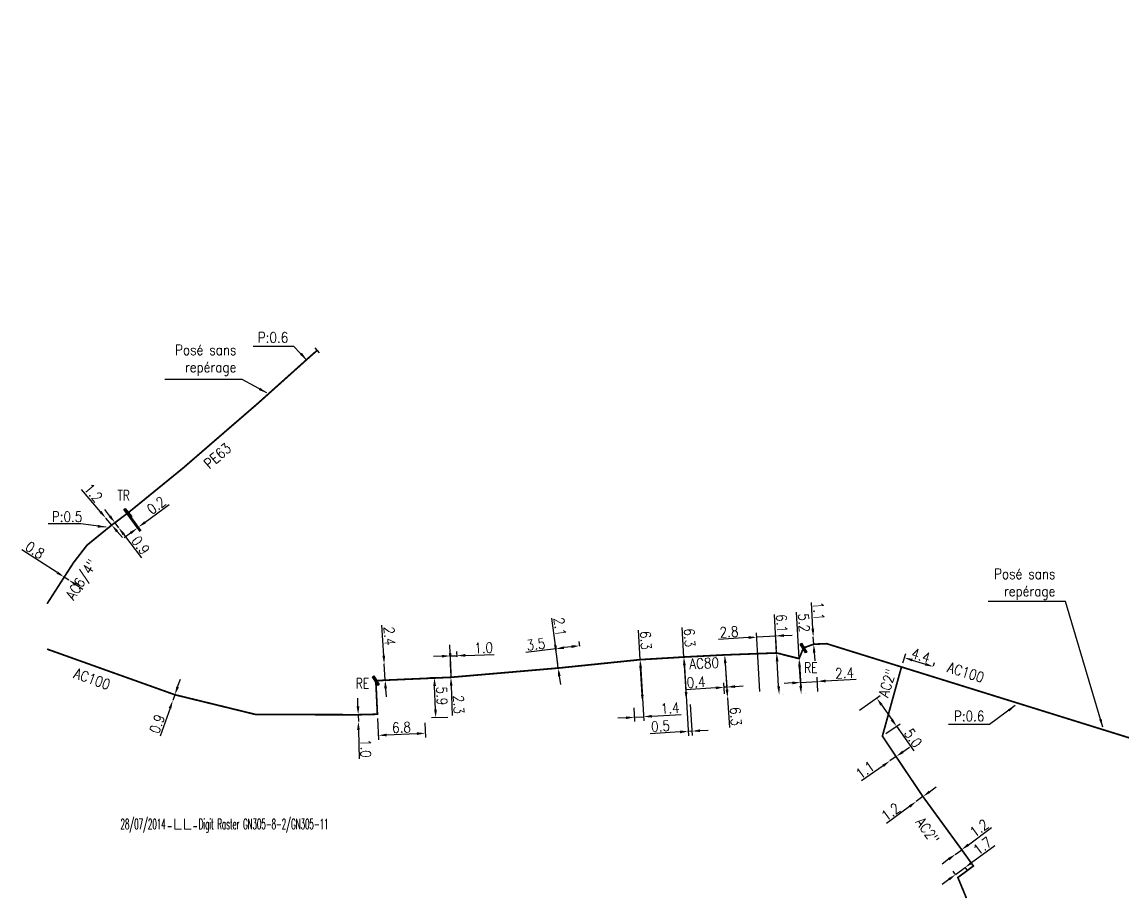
# Model space of a CAD drawing. Header units: millimetres. Extents: x 108996 to 110000, y 121000 to 122001.
# Drawn here: x 108996.4 to 109156, y 120999.9 to 121127.1 of the extents above; entities that cross this region are included whole.
import ezdxf
from ezdxf.enums import TextEntityAlignment as Align

# ---------------------------------------------------------------- set-up
doc = ezdxf.new("R2010")
doc.units = ezdxf.units.MM
doc.header["$PDMODE"] = 34
doc.linetypes.add('L_25_AP', pattern=[2000, 1000, 1000])
doc.linetypes.add('L_25_PE', pattern=[2000, 1000, 1000])
doc.layers.get('0').update_dxf_attribs({"linetype": 'CONTINUOUS'})
doc.layers.get('Defpoints').update_dxf_attribs({"linetype": 'CONTINUOUS'})
for name, color, linetype in [('L_150', 1, 'CONTINUOUS'), ('L_340', 7, 'CONTINUOUS'), ('L_910', 7, 'CONTINUOUS')]:
    doc.layers.add(name, color=color, linetype=linetype)
doc.styles.get("Standard").update_dxf_attribs({"font": 'romans.shx', "width": 0.85})
doc.dimstyles.get("Standard").update_dxf_attribs({"dimtxt": 1.5, "dimasz": 1.2, "dimexe": 0.625, "dimexo": 0.625, "dimgap": 0.25, "dimtad": 1, "dimdec": 1, "dimzin": 0, "dimdsep": 46, "dimtxsty": 'Standard', "dimcen": -0.5, "dimadec": 0, "dimazin": 0, "dimtfac": 1, "dimtdec": 1, "dimtmove": 0, "dimatfit": 3, "dimfxl": 0, "dimtolj": 1, "dimtzin": 0, "dimarcsym": 0})

# ---------------------------------------------------------------- blocks, each defined once
blk = doc.blocks.new('L_340_19')
at = {"linetype": 'Continuous'}
blk.add_hatch(color=0, dxfattribs=at).paths.add_polyline_path([(0.125, 0.75), (-0.125, 0.75), (-0.125, -0.75), (0.125, -0.75)])
at = {"color": 0, "linetype": 'Continuous'}
blk.add_lwpolyline([(-0.125, 0.75), (0.125, 0.75), (0.125, -0.75), (-0.125, -0.75)], close=True, dxfattribs=at)
at = {"color": 0, "linetype": 'Continuous', "width": 0.75}
for tag, height, flags, p in [('TR', 1.5, 8, (0, 3)), ('DEF_LEG', 1.2, 3, (0, -5)), ('DEF_COUP', 1.2, 3, (0, -7.5)), ('DEF_TYPE', 1.2, 3, (0, -10))]:
    blk.add_attdef(tag, text='', height=height, dxfattribs=dict(at, flags=flags)).set_placement(p, align=Align.MIDDLE)
blk = doc.blocks.new('L_340_07')
at = {"color": 0, "linetype": 'Continuous', "const_width": 0.25, "flags": 128}
blk.add_lwpolyline([(0, 0), (1.25, 0)], dxfattribs=at)
at = {"color": 0, "linetype": 'Continuous', "flags": 128}
blk.add_lwpolyline([(1.25, -0.5), (1.25, 0.5)], dxfattribs=at)
at = {"color": 0, "linetype": 'Continuous', "width": 0.75, "flags": 3}
for tag, p in [('DEF_LEG', (0.72, -3.47)), ('DEF_COUP', (0.72, -5.97)), ('DEF_TYPE', (0.72, -8.47))]:
    blk.add_attdef(tag, text='', height=1.2, dxfattribs=at).set_placement(p, align=Align.MIDDLE)
blk = doc.blocks.new('L_340_20')
at = {"linetype": 'Continuous'}
blk.add_hatch(color=0, dxfattribs=at).paths.add_polyline_path([(0.125, 0.75), (-0.125, 0.75), (-0.125, -0.75), (0.125, -0.75)])
at = {"color": 0, "linetype": 'Continuous'}
blk.add_lwpolyline([(-0.125, 0.75), (0.125, 0.75), (0.125, -0.75), (-0.125, -0.75)], close=True, dxfattribs=at)
at = {"color": 0, "linetype": 'Continuous', "width": 0.75}
for tag, height, flags, p in [('RE', 1.5, 8, (0, 3)), ('DEF_LEG', 1.2, 3, (0, -5)), ('DEF_COUP', 1.2, 3, (0, -7.5)), ('DEF_TYPE', 1.2, 3, (0, -10))]:
    blk.add_attdef(tag, text='', height=height, dxfattribs=dict(at, flags=flags)).set_placement(p, align=Align.MIDDLE)
blk = doc.blocks.new('GIS_MODF')
at = {"color": 0, "linetype": 'Continuous', "flags": 128}
for points in [[(-2.18, -0.41), (-1.68, -0.41)], [(1.52, -0.41), (2.02, -0.41)]]:
    blk.add_lwpolyline(points, dxfattribs=at)
at = {"color": 0, "linetype": 'Continuous'}
blk.add_attdef('DATE', text='', height=0.75, dxfattribs=at).set_placement((-2.5, -0.8), align=Align.RIGHT)
at = {"color": 0, "linetype": 'Continuous', "width": 3.542583}
blk.add_attdef('USER', text='', height=0.75, dxfattribs=at).set_placement((-1.51, -0.8), (1.28, -0.8), align=Align.FIT)
at = {"color": 0, "linetype": 'Continuous'}
blk.add_attdef('DESC', (2.29, -0.8), '', height=0.75, dxfattribs=at)
blk = doc.blocks.new('*D119')
at = {"layer": 'Defpoints', "color": 0, "linetype": 'Continuous', "transparency": 16777216}
for p in [(109018.54, 121029.51), (109018.24, 121028.67), (109018.24, 121028.67)]:
    blk.add_point(p, dxfattribs=at)
at = {"layer": 'L_150', "color": 0, "linetype": 'Continuous', "lineweight": -2, "transparency": 16777216}
for p, q in [((109018.95, 121030.64), (109019.35, 121031.77)), ((109018.54, 121029.51), (109018.24, 121028.67)), ((109017.84, 121027.54), (109016.39, 121023.48))]:
    blk.add_line(p, q, dxfattribs=at)
at = {"layer": 'L_150', "color": 0, "linetype": 'Continuous', "transparency": 16777216}
for points in [[(109018.76, 121030.71), (109019.14, 121030.58), (109018.54, 121029.51)], [(109017.65, 121027.6), (109018.03, 121027.47), (109018.24, 121028.67)]]:
    blk.add_solid(points, dxfattribs=at)
at = {"layer": 'L_150', "color": 0, "linetype": 'Continuous', "transparency": 16777216, "insert": (109015.97, 121025.28), "char_height": 1.5, "attachment_point": 5, "rotation": 70.3646}
blk.add_mtext('\\A1;0.9', dxfattribs=at)
blk = doc.blocks.new('*D120')
at = {"layer": 'Defpoints', "color": 0, "linetype": 'Continuous', "transparency": 16777216}
for p in [(109009.84, 121054.47), (109010.38, 121053.75), (109010.38, 121053.75)]:
    blk.add_point(p, dxfattribs=at)
at = {"layer": 'L_150', "color": 0, "linetype": 'Continuous', "lineweight": -2, "transparency": 16777216}
for p, q in [((109009.11, 121055.42), (109008.39, 121056.38)), ((109009.84, 121054.47), (109010.38, 121053.75)), ((109011.11, 121052.79), (109013.71, 121049.36))]:
    blk.add_line(p, q, dxfattribs=at)
at = {"layer": 'L_150', "color": 0, "linetype": 'Continuous', "transparency": 16777216}
for points in [[(109009.27, 121055.54), (109008.95, 121055.3), (109009.84, 121054.47)], [(109011.27, 121052.92), (109010.95, 121052.67), (109010.38, 121053.75)]]:
    blk.add_solid(points, dxfattribs=at)
at = {"layer": 'L_150', "color": 0, "linetype": 'Continuous', "transparency": 16777216, "insert": (109013.57, 121051.2), "char_height": 1.5, "attachment_point": 5, "rotation": 307.1885}
blk.add_mtext('\\A1;0.9', dxfattribs=at)
blk = doc.blocks.new('*D121')
at = {"layer": 'Defpoints', "color": 0, "linetype": 'Continuous', "transparency": 16777216}
for p in [(109008.52, 121055.13), (109008.52, 121055.13), (109009.38, 121054.13)]:
    blk.add_point(p, dxfattribs=at)
at = {"layer": 'L_150', "color": 0, "linetype": 'Continuous', "lineweight": -2, "transparency": 16777216}
for p, q in [((109007.75, 121056.05), (109004.98, 121059.3)), ((109009.38, 121054.13), (109008.52, 121055.13)), ((109009, 121055.54), (109009, 121055.54)), ((109009.86, 121054.53), (109009.86, 121054.53)), ((109010.16, 121053.21), (109010.94, 121052.3))]:
    blk.add_line(p, q, dxfattribs=at)
at = {"layer": 'L_150', "color": 0, "linetype": 'Continuous', "transparency": 16777216}
for points in [[(109007.9, 121056.18), (109007.59, 121055.92), (109008.52, 121055.13)], [(109010.31, 121053.34), (109010.01, 121053.08), (109009.38, 121054.13)]]:
    blk.add_solid(points, dxfattribs=at)
at = {"layer": 'L_150', "color": 0, "linetype": 'Continuous', "transparency": 16777216, "insert": (109006.71, 121058.81), "char_height": 1.5, "attachment_point": 5, "rotation": 310.3972}
blk.add_mtext('\\A1;1.2', dxfattribs=at)
blk = doc.blocks.new('*D122')
at = {"layer": 'Defpoints', "color": 0, "linetype": 'Continuous', "transparency": 16777216}
for p in [(109010.75, 121056.82), (109011.71, 121055.87), (109013.08, 121053.69)]:
    blk.add_point(p, dxfattribs=at)
at = {"layer": 'L_340', "color": 0, "linetype": 'Continuous', "lineweight": -2, "transparency": 16777216}
for p, q in [((109014.21, 121054.53), (109017.72, 121057.13)), ((109011.13, 121056.32), (109013.46, 121053.19)), ((109012.08, 121055.37), (109013.62, 121053.31)), ((109013.08, 121053.69), (109013.24, 121053.81)), ((109012.12, 121052.97), (109011.16, 121052.26))]:
    blk.add_line(p, q, dxfattribs=at)
at = {"layer": 'L_340', "color": 0, "linetype": 'Continuous', "transparency": 16777216}
for points in [[(109012, 121053.13), (109012.24, 121052.81), (109013.08, 121053.69)], [(109014.09, 121054.69), (109014.33, 121054.37), (109013.24, 121053.81)]]:
    blk.add_solid(points, dxfattribs=at)
at = {"layer": 'L_340', "color": 0, "linetype": 'Continuous', "transparency": 16777216, "insert": (109015.85, 121056.99), "char_height": 1.5, "attachment_point": 5, "rotation": 36.6348}
blk.add_mtext('\\A1;0.2', dxfattribs=at)
blk = doc.blocks.new('*D123')
at = {"layer": 'Defpoints', "color": 0, "linetype": 'Continuous', "transparency": 16777216}
for p in [(109047.95, 121026.68), (109054.78, 121026.06), (109054.88, 121023.92)]:
    blk.add_point(p, dxfattribs=at)
at = {"layer": 'L_150', "color": 0, "linetype": 'Continuous', "lineweight": -2, "transparency": 16777216}
for p, q in [((109047.97, 121026.05), (109048.11, 121022.99)), ((109054.81, 121025.44), (109054.91, 121023.3)), ((109049.28, 121023.67), (109053.68, 121023.87))]:
    blk.add_line(p, q, dxfattribs=at)
at = {"layer": 'L_150', "color": 0, "linetype": 'Continuous', "transparency": 16777216}
for points in [[(109049.28, 121023.87), (109049.29, 121023.47), (109048.09, 121023.61)], [(109053.67, 121024.07), (109053.69, 121023.67), (109054.88, 121023.92)]]:
    blk.add_solid(points, dxfattribs=at)
at = {"layer": 'L_150', "color": 0, "linetype": 'Continuous', "transparency": 16777216, "insert": (109051.44, 121024.77), "char_height": 1.5, "attachment_point": 5, "rotation": 2.6006}
blk.add_mtext('\\A1;6.8', dxfattribs=at)
blk = doc.blocks.new('*D124')
at = {"layer": 'Defpoints', "color": 0, "linetype": 'Continuous', "transparency": 16777216}
for p in [(109045.16, 121026.61), (109045.18, 121025.61), (109045.18, 121025.61)]:
    blk.add_point(p, dxfattribs=at)
at = {"layer": 'L_150', "color": 0, "linetype": 'Continuous', "lineweight": -2, "transparency": 16777216}
for p, q in [((109045.13, 121027.81), (109045.11, 121029.01)), ((109045.16, 121026.61), (109045.18, 121025.61)), ((109045.2, 121024.41), (109045.28, 121020.22))]:
    blk.add_line(p, q, dxfattribs=at)
at = {"layer": 'L_150', "color": 0, "linetype": 'Continuous', "transparency": 16777216}
for points in [[(109045.33, 121027.82), (109044.93, 121027.81), (109045.16, 121026.61)], [(109045.4, 121024.42), (109045, 121024.41), (109045.18, 121025.61)]]:
    blk.add_solid(points, dxfattribs=at)
at = {"layer": 'L_150', "color": 0, "linetype": 'Continuous', "transparency": 16777216, "insert": (109046.25, 121021.74), "char_height": 1.5, "attachment_point": 5, "rotation": 271.1159}
blk.add_mtext('\\A1;1.0', dxfattribs=at)
blk = doc.blocks.new('*D125')
at = {"layer": 'Defpoints', "color": 0, "linetype": 'Continuous', "transparency": 16777216}
for p in [(109048.93, 121033.97), (109048.93, 121033.97), (109049.07, 121031.62)]:
    blk.add_point(p, dxfattribs=at)
at = {"layer": 'L_150', "color": 0, "linetype": 'Continuous', "lineweight": -2, "transparency": 16777216}
for p, q in [((109048.87, 121035.17), (109048.61, 121039.59)), ((109049.07, 121031.62), (109048.93, 121033.97)), ((109049.14, 121030.43), (109049.21, 121029.23))]:
    blk.add_line(p, q, dxfattribs=at)
at = {"layer": 'L_150', "color": 0, "linetype": 'Continuous', "transparency": 16777216}
for points in [[(109049.07, 121035.18), (109048.67, 121035.16), (109048.93, 121033.97)], [(109049.34, 121030.44), (109048.94, 121030.41), (109049.07, 121031.62)]]:
    blk.add_solid(points, dxfattribs=at)
at = {"layer": 'L_150', "color": 0, "linetype": 'Continuous', "transparency": 16777216, "insert": (109049.7, 121038.04), "char_height": 1.5, "attachment_point": 5, "rotation": 273.3241}
blk.add_mtext('\\A1;2.4', dxfattribs=at)
blk = doc.blocks.new('*D126')
at = {"layer": 'Defpoints', "color": 0, "linetype": 'Continuous', "transparency": 16777216}
for p in [(109059.51, 121035.17), (109059.54, 121034.38), (109058.62, 121032.04)]:
    blk.add_point(p, dxfattribs=at)
at = {"layer": 'L_150', "color": 0, "linetype": 'Continuous', "lineweight": -2, "transparency": 16777216}
for p, q in [((109057.31, 121035.1), (109056.11, 121035.06)), ((109058.6, 121032.67), (109058.49, 121035.76)), ((109058.51, 121035.14), (109059.51, 121035.17)), ((109059.52, 121035), (109059.49, 121035.8)), ((109060.71, 121035.22), (109064.9, 121035.36))]:
    blk.add_line(p, q, dxfattribs=at)
at = {"layer": 'L_150', "color": 0, "linetype": 'Continuous', "transparency": 16777216}
for points in [[(109057.3, 121035.3), (109057.32, 121034.9), (109058.51, 121035.14)], [(109060.7, 121035.42), (109060.72, 121035.02), (109059.51, 121035.17)]]:
    blk.add_solid(points, dxfattribs=at)
at = {"layer": 'L_150', "color": 0, "linetype": 'Continuous', "transparency": 16777216, "insert": (109063.37, 121036.31), "char_height": 1.5, "attachment_point": 5, "rotation": 1.9733}
blk.add_mtext('\\A1;1.0', dxfattribs=at)
blk = doc.blocks.new('*D127')
at = {"layer": 'Defpoints', "color": 0, "linetype": 'Continuous', "transparency": 16777216}
for p in [(109058.54, 121034.34), (109058.54, 121034.34), (109058.62, 121032.04)]:
    blk.add_point(p, dxfattribs=at)
at = {"layer": 'L_150', "color": 0, "linetype": 'Continuous', "lineweight": -2, "transparency": 16777216}
for p, q in [((109058.5, 121035.54), (109058.46, 121036.74)), ((109058.54, 121034.34), (109058.62, 121032.04)), ((109058.66, 121030.85), (109058.81, 121026.48))]:
    blk.add_line(p, q, dxfattribs=at)
at = {"layer": 'L_150', "color": 0, "linetype": 'Continuous', "transparency": 16777216}
for points in [[(109058.7, 121035.55), (109058.3, 121035.54), (109058.54, 121034.34)], [(109058.86, 121030.85), (109058.46, 121030.84), (109058.62, 121032.04)]]:
    blk.add_solid(points, dxfattribs=at)
at = {"layer": 'L_150', "color": 0, "linetype": 'Continuous', "transparency": 16777216, "insert": (109059.75, 121028.1), "char_height": 1.5, "attachment_point": 5, "rotation": 271.9733}
blk.add_mtext('\\A1;2.3', dxfattribs=at)
blk = doc.blocks.new('*D128')
at = {"layer": 'Defpoints', "color": 0, "linetype": 'Continuous', "transparency": 16777216}
for p in [(109077.32, 121036.63), (109077.41, 121035.92), (109074.21, 121033.38)]:
    blk.add_point(p, dxfattribs=at)
at = {"layer": 'L_150', "color": 0, "linetype": 'Continuous', "lineweight": -2, "transparency": 16777216}
for p, q in [((109073.85, 121036.18), (109069.51, 121035.62)), ((109074.13, 121034), (109073.76, 121036.8)), ((109076.13, 121036.48), (109075.04, 121036.34)), ((109077.33, 121036.54), (109077.24, 121037.25))]:
    blk.add_line(p, q, dxfattribs=at)
at = {"layer": 'L_150', "color": 0, "linetype": 'Continuous', "transparency": 16777216}
for points in [[(109075.01, 121036.53), (109075.06, 121036.14), (109073.85, 121036.18)], [(109076.1, 121036.68), (109076.15, 121036.28), (109077.32, 121036.63)]]:
    blk.add_solid(points, dxfattribs=at)
at = {"layer": 'L_150', "color": 0, "linetype": 'Continuous', "transparency": 16777216, "insert": (109070.95, 121036.82), "char_height": 1.5, "attachment_point": 5, "rotation": 7.3609}
blk.add_mtext('\\A1;3.5', dxfattribs=at)
blk = doc.blocks.new('*D129')
at = {"layer": 'Defpoints', "color": 0, "linetype": 'Continuous', "transparency": 16777216}
for p in [(109073.94, 121035.47), (109073.94, 121035.47), (109074.21, 121033.38)]:
    blk.add_point(p, dxfattribs=at)
at = {"layer": 'L_150', "color": 0, "linetype": 'Continuous', "lineweight": -2, "transparency": 16777216}
for p, q in [((109073.78, 121036.66), (109073.27, 121040.63)), ((109074.21, 121033.38), (109073.94, 121035.47)), ((109074.36, 121032.19), (109074.51, 121031))]:
    blk.add_line(p, q, dxfattribs=at)
at = {"layer": 'L_150', "color": 0, "linetype": 'Continuous', "transparency": 16777216}
for points in [[(109073.98, 121036.68), (109073.59, 121036.63), (109073.94, 121035.47)], [(109074.56, 121032.22), (109074.16, 121032.17), (109074.21, 121033.38)]]:
    blk.add_solid(points, dxfattribs=at)
at = {"layer": 'L_150', "color": 0, "linetype": 'Continuous', "transparency": 16777216, "insert": (109074.44, 121039.37), "char_height": 1.5, "attachment_point": 5, "rotation": 277.3609}
blk.add_mtext('\\A1;2.1', dxfattribs=at)
blk = doc.blocks.new('*D130')
at = {"layer": 'Defpoints', "color": 0, "linetype": 'Continuous', "transparency": 16777216}
for p in [(109086.09, 121034.6), (109085.13, 121028.22), (109085.25, 121026.24)]:
    blk.add_point(p, dxfattribs=at)
at = {"layer": 'L_150', "color": 0, "linetype": 'Continuous', "lineweight": -2, "transparency": 16777216}
for p, q in [((109086.13, 121033.97), (109086.63, 121025.7)), ((109085.17, 121027.6), (109085.29, 121025.61)), ((109085.25, 121026.24), (109086.6, 121026.32)), ((109087.79, 121026.39), (109092.04, 121026.65)), ((109084.05, 121026.16), (109082.85, 121026.09))]:
    blk.add_line(p, q, dxfattribs=at)
at = {"layer": 'L_150', "color": 0, "linetype": 'Continuous', "transparency": 16777216}
for points in [[(109084.04, 121026.36), (109084.06, 121025.97), (109085.25, 121026.24)], [(109087.78, 121026.59), (109087.81, 121026.19), (109086.6, 121026.32)]]:
    blk.add_solid(points, dxfattribs=at)
at = {"layer": 'L_150', "color": 0, "linetype": 'Continuous', "transparency": 16777216, "insert": (109090.45, 121027.56), "char_height": 1.5, "attachment_point": 5, "rotation": 3.4937}
blk.add_mtext('\\A1;1.4', dxfattribs=at)
blk = doc.blocks.new('*D131')
at = {"layer": 'Defpoints', "color": 0, "linetype": 'Continuous', "transparency": 16777216}
for p in [(109086.09, 121034.6), (109086.47, 121028.31), (109086.47, 121028.31)]:
    blk.add_point(p, dxfattribs=at)
at = {"layer": 'L_150', "color": 0, "linetype": 'Continuous', "lineweight": -2, "transparency": 16777216}
for p, q in [((109086.09, 121034.6), (109085.83, 121038.9)), ((109086.71, 121034.63), (109086.71, 121034.63)), ((109086.4, 121029.5), (109086.16, 121033.4))]:
    blk.add_line(p, q, dxfattribs=at)
at = {"layer": 'L_150', "color": 0, "linetype": 'Continuous', "transparency": 16777216}
for points in [[(109086.36, 121033.41), (109085.96, 121033.39), (109086.09, 121034.6)], [(109086.6, 121029.52), (109086.2, 121029.49), (109086.47, 121028.31)]]:
    blk.add_solid(points, dxfattribs=at)
at = {"layer": 'L_150', "color": 0, "linetype": 'Continuous', "transparency": 16777216, "insert": (109086.92, 121037.41), "char_height": 1.5, "attachment_point": 5, "rotation": 273.4937}
blk.add_mtext('\\A1;6.3', dxfattribs=at)
blk = doc.blocks.new('*D132')
at = {"layer": 'Defpoints', "color": 0, "linetype": 'Continuous', "transparency": 16777216}
for p in [(109092.44, 121034.98), (109093.32, 121028.73), (109093.59, 121024.22)]:
    blk.add_point(p, dxfattribs=at)
at = {"layer": 'L_150', "color": 0, "linetype": 'Continuous', "lineweight": -2, "transparency": 16777216}
for p, q in [((109092.48, 121034.36), (109093.13, 121023.57)), ((109093.36, 121028.1), (109093.63, 121023.6)), ((109091.89, 121024.12), (109087.53, 121023.86)), ((109093.59, 121024.22), (109093.09, 121024.19)), ((109094.79, 121024.3), (109095.98, 121024.37))]:
    blk.add_line(p, q, dxfattribs=at)
at = {"layer": 'L_150', "color": 0, "linetype": 'Continuous', "transparency": 16777216}
for points in [[(109091.88, 121024.32), (109091.9, 121023.92), (109093.09, 121024.19)], [(109094.78, 121024.49), (109094.8, 121024.1), (109093.59, 121024.22)]]:
    blk.add_solid(points, dxfattribs=at)
at = {"layer": 'L_150', "color": 0, "linetype": 'Continuous', "transparency": 16777216, "insert": (109089.05, 121024.95), "char_height": 1.5, "attachment_point": 5, "rotation": 3.4433}
blk.add_mtext('\\A1;0.5', dxfattribs=at)
blk = doc.blocks.new('*D133')
at = {"layer": 'Defpoints', "color": 0, "linetype": 'Continuous', "transparency": 16777216}
for p in [(109098.37, 121035.29), (109098.28, 121030.59), (109098.38, 121029.03)]:
    blk.add_point(p, dxfattribs=at)
at = {"layer": 'L_150', "color": 0, "linetype": 'Continuous', "lineweight": -2, "transparency": 16777216}
for p, q in [((109098.41, 121034.67), (109098.72, 121030)), ((109098.34, 121029.65), (109098.24, 121031.22)), ((109097.08, 121030.51), (109092.66, 121030.22)), ((109098.68, 121030.62), (109098.28, 121030.59)), ((109099.88, 121030.7), (109101.07, 121030.78))]:
    blk.add_line(p, q, dxfattribs=at)
at = {"layer": 'L_150', "color": 0, "linetype": 'Continuous', "transparency": 16777216}
for points in [[(109097.07, 121030.71), (109097.1, 121030.31), (109098.28, 121030.59)], [(109099.86, 121030.9), (109099.89, 121030.5), (109098.68, 121030.62)]]:
    blk.add_solid(points, dxfattribs=at)
at = {"layer": 'L_150', "color": 0, "linetype": 'Continuous', "transparency": 16777216, "insert": (109094.21, 121031.33), "char_height": 1.5, "attachment_point": 5, "rotation": 3.775}
blk.add_mtext('\\A1;0.4', dxfattribs=at)
blk = doc.blocks.new('*D134')
at = {"layer": 'Defpoints', "color": 0, "linetype": 'Continuous', "transparency": 16777216}
for p in [(109098.37, 121035.29), (109098.78, 121029.06), (109098.78, 121029.06)]:
    blk.add_point(p, dxfattribs=at)
at = {"layer": 'L_150', "color": 0, "linetype": 'Continuous', "lineweight": -2, "transparency": 16777216}
for p, q in [((109098.45, 121034.1), (109098.7, 121030.25)), ((109098.78, 121029.06), (109099.07, 121024.75))]:
    blk.add_line(p, q, dxfattribs=at)
at = {"layer": 'L_150', "color": 0, "linetype": 'Continuous', "transparency": 16777216}
for points in [[(109098.65, 121034.11), (109098.25, 121034.08), (109098.37, 121035.29)], [(109098.9, 121030.27), (109098.5, 121030.24), (109098.78, 121029.06)]]:
    blk.add_solid(points, dxfattribs=at)
at = {"layer": 'L_150', "color": 0, "linetype": 'Continuous', "transparency": 16777216, "insert": (109099.96, 121026.37), "char_height": 1.5, "attachment_point": 5, "rotation": 273.775}
blk.add_mtext('\\A1;6.3', dxfattribs=at)
blk = doc.blocks.new('*D135')
at = {"layer": 'Defpoints', "color": 0, "linetype": 'Continuous', "transparency": 16777216}
for p in [(109103.02, 121037.87), (109105.91, 121035.57), (109103.52, 121029.37)]:
    blk.add_point(p, dxfattribs=at)
at = {"layer": 'L_150', "color": 0, "linetype": 'Continuous', "lineweight": -2, "transparency": 16777216}
for p, q in [((109101.83, 121037.8), (109097.46, 121037.54)), ((109103.49, 121029.99), (109102.99, 121038.49)), ((109105.77, 121038.03), (109103.02, 121037.87)), ((109105.88, 121036.19), (109105.73, 121038.65)), ((109106.97, 121038.1), (109108.17, 121038.17))]:
    blk.add_line(p, q, dxfattribs=at)
at = {"layer": 'L_150', "color": 0, "linetype": 'Continuous', "transparency": 16777216}
for points in [[(109101.81, 121038), (109101.84, 121037.6), (109103.02, 121037.87)], [(109106.96, 121038.3), (109106.98, 121037.9), (109105.77, 121038.03)]]:
    blk.add_solid(points, dxfattribs=at)
at = {"layer": 'L_150', "color": 0, "linetype": 'Continuous', "transparency": 16777216, "insert": (109098.99, 121038.63), "char_height": 1.5, "attachment_point": 5, "rotation": 3.3626}
blk.add_mtext('\\A1;2.8', dxfattribs=at)
blk = doc.blocks.new('*D136')
at = {"layer": 'Defpoints', "color": 0, "linetype": 'Continuous', "transparency": 16777216}
for p in [(109105.91, 121035.57), (109106.27, 121029.53), (109106.27, 121029.53)]:
    blk.add_point(p, dxfattribs=at)
at = {"layer": 'L_150', "color": 0, "linetype": 'Continuous', "lineweight": -2, "transparency": 16777216}
for p, q in [((109105.91, 121035.57), (109105.58, 121041.17)), ((109106.2, 121030.73), (109105.98, 121034.37)), ((109106.54, 121035.61), (109106.54, 121035.61)), ((109106.89, 121029.57), (109106.89, 121029.57))]:
    blk.add_line(p, q, dxfattribs=at)
at = {"layer": 'L_150', "color": 0, "linetype": 'Continuous', "transparency": 16777216}
for points in [[(109106.18, 121034.38), (109105.78, 121034.36), (109105.91, 121035.57)], [(109106.4, 121030.74), (109106, 121030.72), (109106.27, 121029.53)]]:
    blk.add_solid(points, dxfattribs=at)
at = {"layer": 'L_150', "color": 0, "linetype": 'Continuous', "transparency": 16777216, "insert": (109106.66, 121039.85), "char_height": 1.5, "attachment_point": 5, "rotation": 273.3626}
blk.add_mtext('\\A1;6.1', dxfattribs=at)
blk = doc.blocks.new('*D137')
at = {"layer": 'Defpoints', "color": 0, "linetype": 'Continuous', "transparency": 16777216}
for p in [(109109.17, 121034.75), (109111.82, 121031.44), (109111.94, 121029.35)]:
    blk.add_point(p, dxfattribs=at)
at = {"layer": 'L_150', "color": 0, "linetype": 'Continuous', "lineweight": -2, "transparency": 16777216}
for p, q in [((109109.21, 121034.12), (109109.41, 121030.67)), ((109108.18, 121031.22), (109106.98, 121031.15)), ((109109.37, 121031.29), (109111.82, 121031.44)), ((109111.9, 121029.97), (109111.78, 121032.06)), ((109113.02, 121031.51), (109117.44, 121031.77))]:
    blk.add_line(p, q, dxfattribs=at)
at = {"layer": 'L_150', "color": 0, "linetype": 'Continuous', "transparency": 16777216}
for points in [[(109108.17, 121031.42), (109108.19, 121031.02), (109109.37, 121031.29)], [(109113, 121031.71), (109113.03, 121031.31), (109111.82, 121031.44)]]:
    blk.add_solid(points, dxfattribs=at)
at = {"layer": 'L_150', "color": 0, "linetype": 'Continuous', "transparency": 16777216, "insert": (109115.77, 121032.67), "char_height": 1.5, "attachment_point": 5, "rotation": 3.3626}
blk.add_mtext('\\A1;2.4', dxfattribs=at)
blk = doc.blocks.new('*D138')
at = {"layer": 'Defpoints', "color": 0, "linetype": 'Continuous', "transparency": 16777216}
for p in [(109109.17, 121034.75), (109109.47, 121029.61), (109109.47, 121029.61)]:
    blk.add_point(p, dxfattribs=at)
at = {"layer": 'L_150', "color": 0, "linetype": 'Continuous', "lineweight": -2, "transparency": 16777216}
for p, q in [((109109.17, 121034.75), (109108.78, 121041.48)), ((109109.8, 121034.78), (109109.8, 121034.78)), ((109109.4, 121030.8), (109109.24, 121033.55)), ((109110.1, 121029.64), (109110.1, 121029.64))]:
    blk.add_line(p, q, dxfattribs=at)
at = {"layer": 'L_150', "color": 0, "linetype": 'Continuous', "transparency": 16777216}
for points in [[(109109.44, 121033.56), (109109.04, 121033.54), (109109.17, 121034.75)], [(109109.6, 121030.82), (109109.2, 121030.79), (109109.47, 121029.61)]]:
    blk.add_solid(points, dxfattribs=at)
at = {"layer": 'L_150', "color": 0, "linetype": 'Continuous', "transparency": 16777216, "insert": (109109.87, 121039.95), "char_height": 1.5, "attachment_point": 5, "rotation": 273.3626}
blk.add_mtext('\\A1;5.2', dxfattribs=at)
blk = doc.blocks.new('*D139')
at = {"layer": 'Defpoints', "color": 0, "linetype": 'Continuous', "transparency": 16777216}
for p in [(109111.23, 121037.89), (109111.29, 121036.84), (109111.29, 121036.84)]:
    blk.add_point(p, dxfattribs=at)
at = {"layer": 'L_150', "color": 0, "linetype": 'Continuous', "lineweight": -2, "transparency": 16777216}
for p, q in [((109111.16, 121039.09), (109110.95, 121042.91)), ((109111.29, 121036.84), (109111.23, 121037.89)), ((109111.36, 121035.64), (109111.43, 121034.45))]:
    blk.add_line(p, q, dxfattribs=at)
at = {"layer": 'L_150', "color": 0, "linetype": 'Continuous', "transparency": 16777216}
for points in [[(109111.36, 121039.1), (109110.96, 121039.08), (109111.23, 121037.89)], [(109111.56, 121035.66), (109111.16, 121035.63), (109111.29, 121036.84)]]:
    blk.add_solid(points, dxfattribs=at)
at = {"layer": 'L_150', "color": 0, "linetype": 'Continuous', "transparency": 16777216, "insert": (109112.02, 121041.65), "char_height": 1.5, "attachment_point": 5, "rotation": 273.222}
blk.add_mtext('\\A1;1.1', dxfattribs=at)
blk = doc.blocks.new('*D140')
at = {"layer": 'Defpoints', "color": 0, "linetype": 'Continuous', "transparency": 16777216}
for p in [(109092.44, 121034.98), (109092.82, 121028.69), (109092.82, 121028.69)]:
    blk.add_point(p, dxfattribs=at)
at = {"layer": 'L_150', "color": 0, "linetype": 'Continuous', "lineweight": -2, "transparency": 16777216}
for p, q in [((109092.44, 121034.98), (109092.18, 121039.29)), ((109093.06, 121035.02), (109093.06, 121035.02)), ((109092.75, 121029.89), (109092.51, 121033.79)), ((109093.44, 121028.73), (109093.44, 121028.73))]:
    blk.add_line(p, q, dxfattribs=at)
at = {"layer": 'L_150', "color": 0, "linetype": 'Continuous', "transparency": 16777216}
for points in [[(109092.71, 121033.8), (109092.31, 121033.77), (109092.44, 121034.98)], [(109092.95, 121029.9), (109092.55, 121029.88), (109092.82, 121028.69)]]:
    blk.add_solid(points, dxfattribs=at)
at = {"layer": 'L_150', "color": 0, "linetype": 'Continuous', "transparency": 16777216, "insert": (109093.27, 121037.79), "char_height": 1.5, "attachment_point": 5, "rotation": 273.4433}
blk.add_mtext('\\A1;6.3', dxfattribs=at)
blk = doc.blocks.new('*D141')
at = {"layer": 'Defpoints', "color": 0, "linetype": 'Continuous', "transparency": 16777216}
for p in [(109056.22, 121031.96), (109058.62, 121032.04), (109058.82, 121026.25)]:
    blk.add_point(p, dxfattribs=at)
at = {"layer": 'L_150', "color": 0, "linetype": 'Continuous', "lineweight": -2, "transparency": 16777216}
for p, q in [((109057.99, 121032.02), (109055.6, 121031.94)), ((109056.38, 121027.36), (109056.26, 121030.76)), ((109058.19, 121026.23), (109055.8, 121026.14))]:
    blk.add_line(p, q, dxfattribs=at)
at = {"layer": 'L_150', "color": 0, "linetype": 'Continuous', "transparency": 16777216}
for points in [[(109056.46, 121030.77), (109056.06, 121030.76), (109056.22, 121031.96)], [(109056.58, 121027.37), (109056.18, 121027.36), (109056.42, 121026.17)]]:
    blk.add_solid(points, dxfattribs=at)
at = {"layer": 'L_150', "color": 0, "linetype": 'Continuous', "transparency": 16777216, "insert": (109057.31, 121029.34), "char_height": 1.5, "attachment_point": 5, "rotation": 271.9733}
blk.add_mtext('\\A1;5.9', dxfattribs=at)
blk = doc.blocks.new('*D159')
at = {"layer": 'Defpoints', "color": 0, "linetype": 'Continuous', "transparency": 16777216}
for p in [(109124.03, 121033.54), (109128.5, 121033.09), (109128.66, 121033.58)]:
    blk.add_point(p, dxfattribs=at)
at = {"layer": 'L_150', "color": 0, "linetype": 'Continuous', "lineweight": -2, "transparency": 16777216}
for p, q in [((109124.22, 121034.13), (109124.64, 121035.49)), ((109125.6, 121034.53), (109127.51, 121033.94)), ((109128.69, 121033.69), (109128.84, 121034.18))]:
    blk.add_line(p, q, dxfattribs=at)
at = {"layer": 'L_150', "color": 0, "linetype": 'Continuous', "transparency": 16777216}
for points in [[(109125.66, 121034.72), (109125.54, 121034.34), (109124.45, 121034.89)], [(109127.57, 121034.13), (109127.45, 121033.75), (109128.66, 121033.58)]]:
    blk.add_solid(points, dxfattribs=at)
at = {"layer": 'L_150', "color": 0, "linetype": 'Continuous', "transparency": 16777216, "insert": (109126.85, 121035.19), "char_height": 1.5, "attachment_point": 5, "rotation": 342.6888}
blk.add_mtext('\\A1;4.4', dxfattribs=at)
blk = doc.blocks.new('*D160')
at = {"layer": 'Defpoints', "color": 0, "linetype": 'Continuous', "transparency": 16777216}
for p in [(109122.35, 121019.9), (109122.35, 121019.9), (109123.25, 121020.53)]:
    blk.add_point(p, dxfattribs=at)
at = {"layer": 'L_150', "color": 0, "linetype": 'Continuous', "lineweight": -2, "transparency": 16777216}
for p, q in [((109124.23, 121021.22), (109125.21, 121021.91)), ((109123.25, 121020.53), (109122.35, 121019.9)), ((109121.37, 121019.21), (109118.24, 121017.01))]:
    blk.add_line(p, q, dxfattribs=at)
at = {"layer": 'L_150', "color": 0, "linetype": 'Continuous', "transparency": 16777216}
for points in [[(109121.25, 121019.37), (109121.48, 121019.05), (109122.35, 121019.9)], [(109124.12, 121021.39), (109124.35, 121021.06), (109123.25, 121020.53)]]:
    blk.add_solid(points, dxfattribs=at)
at = {"layer": 'L_150', "color": 0, "linetype": 'Continuous', "transparency": 16777216, "insert": (109118.74, 121018.59), "char_height": 1.5, "attachment_point": 5, "rotation": 35.0683}
blk.add_mtext('\\A1;1.1', dxfattribs=at)
blk = doc.blocks.new('*D161')
at = {"layer": 'Defpoints', "color": 0, "linetype": 'Continuous', "transparency": 16777216}
for p in [(109126.18, 121014.02), (109126.18, 121014.02), (109127.15, 121014.73)]:
    blk.add_point(p, dxfattribs=at)
at = {"layer": 'L_150', "color": 0, "linetype": 'Continuous', "lineweight": -2, "transparency": 16777216}
for p, q in [((109128.11, 121015.44), (109129.08, 121016.16)), ((109127.15, 121014.73), (109126.18, 121014.02)), ((109125.22, 121013.3), (109121.85, 121010.81))]:
    blk.add_line(p, q, dxfattribs=at)
at = {"layer": 'L_150', "color": 0, "linetype": 'Continuous', "transparency": 16777216}
for points in [[(109127.99, 121015.6), (109128.23, 121015.28), (109127.15, 121014.73)], [(109125.1, 121013.46), (109125.34, 121013.14), (109126.18, 121014.02)]]:
    blk.add_solid(points, dxfattribs=at)
at = {"layer": 'L_150', "color": 0, "linetype": 'Continuous', "transparency": 16777216, "insert": (109122.46, 121012.51), "char_height": 1.5, "attachment_point": 5, "rotation": 36.4638}
blk.add_mtext('\\A1;1.2', dxfattribs=at)
blk = doc.blocks.new('*D162')
at = {"layer": 'Defpoints', "color": 0, "linetype": 'Continuous', "transparency": 16777216}
for p in [(109131.85, 121006.35), (109131.85, 121006.35), (109132.77, 121007.03)]:
    blk.add_point(p, dxfattribs=at)
at = {"layer": 'L_150', "color": 0, "linetype": 'Continuous', "lineweight": -2, "transparency": 16777216}
for p, q in [((109133.74, 121007.74), (109137.11, 121010.23)), ((109130.88, 121005.63), (109129.92, 121004.92)), ((109131.85, 121006.35), (109132.77, 121007.03))]:
    blk.add_line(p, q, dxfattribs=at)
at = {"layer": 'L_150', "color": 0, "linetype": 'Continuous', "transparency": 16777216}
for points in [[(109133.62, 121007.91), (109133.86, 121007.58), (109132.77, 121007.03)], [(109130.76, 121005.8), (109131, 121005.47), (109131.85, 121006.35)]]:
    blk.add_solid(points, dxfattribs=at)
at = {"layer": 'L_150', "color": 0, "linetype": 'Continuous', "transparency": 16777216, "insert": (109135.31, 121010.15), "char_height": 1.5, "attachment_point": 5, "rotation": 36.4638}
blk.add_mtext('\\A1;1.2', dxfattribs=at)
blk = doc.blocks.new('*D163')
at = {"layer": 'Defpoints', "color": 0, "linetype": 'Continuous', "transparency": 16777216}
for p in [(109132.85, 121005), (109133.26, 121004.44), (109132.22, 121002.99)]:
    blk.add_point(p, dxfattribs=at)
at = {"layer": 'L_150', "color": 0, "linetype": 'Continuous', "lineweight": -2, "transparency": 16777216}
for p, q in [((109134.22, 121005.15), (109137.59, 121007.64)), ((109131.84, 121003.49), (109131.52, 121003.93)), ((109131.89, 121003.43), (109133.26, 121004.44)), ((109133.22, 121004.49), (109133.63, 121003.94)), ((109130.93, 121002.72), (109129.96, 121002))]:
    blk.add_line(p, q, dxfattribs=at)
at = {"layer": 'L_150', "color": 0, "linetype": 'Continuous', "transparency": 16777216}
for points in [[(109134.1, 121005.32), (109134.34, 121004.99), (109133.26, 121004.44)], [(109130.81, 121002.88), (109131.04, 121002.56), (109131.89, 121003.43)]]:
    blk.add_solid(points, dxfattribs=at)
at = {"layer": 'L_150', "color": 0, "linetype": 'Continuous', "transparency": 16777216, "insert": (109135.8, 121007.56), "char_height": 1.5, "attachment_point": 5, "rotation": 36.4638}
blk.add_mtext('\\A1;1.7', dxfattribs=at)
blk = doc.blocks.new('*D164')
at = {"layer": 'Defpoints', "color": 0, "linetype": 'Continuous', "transparency": 16777216}
for p in [(109120.44, 121029.03), (109117.43, 121026.92), (109121.26, 121023.51)]:
    blk.add_point(p, dxfattribs=at)
at = {"layer": 'L_150', "color": 0, "linetype": 'Continuous', "lineweight": -2, "transparency": 16777216}
for p, q in [((109117.94, 121027.28), (109120.95, 121029.39)), ((109121.13, 121028.05), (109122.62, 121025.92)), ((109121.78, 121023.87), (109123.82, 121025.3)), ((109123.31, 121024.94), (109125.81, 121021.36))]:
    blk.add_line(p, q, dxfattribs=at)
at = {"layer": 'L_150', "color": 0, "linetype": 'Continuous', "transparency": 16777216}
for points in [[(109121.29, 121028.16), (109120.96, 121027.94), (109120.44, 121029.03)], [(109122.78, 121026.03), (109122.45, 121025.81), (109123.31, 121024.94)]]:
    blk.add_solid(points, dxfattribs=at)
at = {"layer": 'L_150', "color": 0, "linetype": 'Continuous', "transparency": 16777216, "insert": (109125.72, 121023.23), "char_height": 1.5, "attachment_point": 5, "rotation": 304.9894}
blk.add_mtext('\\A1;5.0', dxfattribs=at)
blk = doc.blocks.new('*D165')
at = {"layer": 'Defpoints', "color": 0, "linetype": 'Continuous', "transparency": 16777216}
for p in [(109002.48, 121046.58), (109003.16, 121046.14), (109003.16, 121046.14)]:
    blk.add_point(p, dxfattribs=at)
at = {"layer": 'L_150', "color": 0, "linetype": 'Continuous', "lineweight": -2, "transparency": 16777216}
for p, q in [((109001.47, 121047.23), (108996.35, 121050.52)), ((109003.16, 121046.14), (109002.48, 121046.58)), ((109004.16, 121045.5), (109005.17, 121044.85))]:
    blk.add_line(p, q, dxfattribs=at)
at = {"layer": 'L_150', "color": 0, "linetype": 'Continuous', "transparency": 16777216}
for points in [[(109001.58, 121047.39), (109001.37, 121047.06), (109002.48, 121046.58)], [(109004.27, 121045.66), (109004.06, 121045.33), (109003.16, 121046.14)]]:
    blk.add_solid(points, dxfattribs=at)
at = {"layer": 'L_150', "color": 0, "linetype": 'Continuous', "transparency": 16777216, "insert": (108998.23, 121050.5), "char_height": 1.5, "attachment_point": 5, "rotation": 327.2494}
blk.add_mtext('\\A1;0.8', dxfattribs=at)

msp = doc.modelspace()

# ---------------------------------------------------------------- linework, layer by layer
at = {"layer": 'L_150', "linetype": 'L_25_AP', "const_width": 0.25, "flags": 128}
for points in [[(109109.92, 121036.35), (109111.29, 121036.84), (109113.16, 121036.92), (109124.03, 121033.54), (109164.64, 121020.91), (109164.64, 121020.91), (109196.3, 121023.14), (109201.13, 121025.33), (109226.67, 121037.53), (109244.52, 121045.77), (109281.15, 121062.71), (109306.59, 121074.51), (109320.83, 121079.48), (109332.18, 121082.74), (109394.3, 121097.42), (109438.96, 121106.73), (109466.14, 121113.84), (109486.36, 121121.15), (109498.12, 121125.05), (109500.97, 121125.79), (109505.85, 121126.88), (109506.33, 121126.99)], [(109000, 121042.72), (109002.48, 121046.58), (109003.83, 121048.67), (109005.79, 121051.21), (109009.38, 121054.13), (109009.84, 121054.47), (109011.61, 121055.8), (109011.61, 121055.8)], [(109047.73, 121031.29), (109047.95, 121026.68), (109045.16, 121026.61), (109030.3, 121026.64), (109030.3, 121026.64), (109018.54, 121029.51), (109000, 121036.13)], [(109047.86, 121031.55), (109049.07, 121031.62), (109058.62, 121032.04), (109058.62, 121032.04), (109074.21, 121033.38), (109086.09, 121034.6), (109092.44, 121034.98), (109098.37, 121035.29), (109105.91, 121035.57), (109109.17, 121034.75), (109109.74, 121036.15)], [(109124.03, 121033.54), (109121.26, 121023.51), (109123.25, 121020.53), (109127.15, 121014.73), (109132.77, 121007.03), (109134.47, 121004.66), (109132.22, 121002.99), (109133.46, 121000)]]:
    msp.add_lwpolyline(points, dxfattribs=at)
at = {"layer": 'L_150', "linetype": 'L_25_PE', "const_width": 0.25, "flags": 128}
msp.add_lwpolyline([(109011.81, 121055.95), (109019.69, 121062.36), (109030.61, 121071.8), (109038.28, 121078.67)], dxfattribs=at)

# ---------------------------------------------------------------- block references
at = {"layer": 'L_340', "rotation": 40.87202032233252}
msp.add_blockref('L_340_07', (109038.28, 121078.67), dxfattribs=at)
at = {"layer": 'L_340'}
ref = msp.add_blockref('L_340_19', (109011.71, 121055.87), dxfattribs=dict(at, rotation=39.17242447453613))
ref.add_attrib('TR', 'TR', dxfattribs={"layer": '0', "color": 0, "linetype": 'Continuous', "height": 1.5, "width": 0.75, "flags": 8}).set_placement((109011.11, 121058.42), align=Align.MIDDLE)
ref = msp.add_blockref('L_340_20', (109109.81, 121036.28), dxfattribs=dict(at, rotation=30.46605724079513))
ref.add_attrib('RE', 'RE', dxfattribs={"layer": '0', "color": 0, "linetype": 'Continuous', "height": 1.5, "width": 0.75, "flags": 8}).set_placement((109110.88, 121033.45), align=Align.MIDDLE)
ref = msp.add_blockref('L_340_20', (109047.72, 121031.55), dxfattribs=dict(at, rotation=31.56584599655708))
ref.add_attrib('RE', 'RE', dxfattribs={"layer": '0', "color": 0, "linetype": 'Continuous', "height": 1.5, "width": 0.75, "flags": 8}).set_placement((109045.77, 121031.16), align=Align.MIDDLE)
at = {"layer": 'L_910', "linetype": 'Continuous'}
ref = msp.add_blockref('GIS_MODF', (109019.72, 121010.8), dxfattribs=at)
ref.add_attrib('DATE', '28/07/2014', dxfattribs={"layer": '0', "color": 0, "linetype": 'Continuous', "height": 1.5, "width": 0.5}).set_placement((109017.21, 121010), align=Align.RIGHT)
ref.add_attrib('USER', 'LL', dxfattribs={"layer": '0', "color": 0, "linetype": 'Continuous', "height": 1.5, "width": 1.180861}).set_placement((109018.21, 121010), (109020.99, 121010), align=Align.FIT)
ref.add_attrib('DESC', 'Digit Raster GN305-8-2/GN305-11', (109022.01, 121010), dxfattribs={"layer": '0', "color": 0, "linetype": 'Continuous', "height": 1.5, "width": 0.5})

# ---------------------------------------------------------------- texts
at = {"layer": 'L_150', "linetype": 'Continuous', "width": 0.85}
for s, rotation, p in [('PE63', 40.8153, (109024.74, 121064.18)), ('AC6/4"', 57.2494, (109005.06, 121046.17)), ('AC80', 2.4023, (109095.38, 121034.07)), ('AC100', 340.3646, (109006.53, 121031.8)), ('AC100', 342.6888, (109133.38, 121032.75))]:
    msp.add_text(s, height=1.5, rotation=rotation, dxfattribs=at).set_placement(p, align=Align.MIDDLE)
for rotation, p in [(72.6888, (109122.06, 121029.03)), (306.1633, (109126, 121011.01))]:
    msp.add_text('AC2"', height=1.5, rotation=rotation, dxfattribs=at).set_placement(p)
at = {"layer": 'L_150', "linetype": 'Continuous', "char_height": 1.5, "attachment_point": 9}
for s, insert in [('\\A1;P:0.6', (109035.01, 121080.6)), ('\\A1;Posé sans\\Prepérage', (109027.48, 121075.8)), ('\\A1;P:0.5', (109005.11, 121054.59)), ('Posé sans\\Prepérage', (109146.38, 121043.3)), ('\\A1;P:0.6', (109136.07, 121025.66))]:
    msp.add_mtext(s, dxfattribs=dict(at, insert=insert))

# ---------------------------------------------------------------- dimensions: what is measured, and where the dimension line sits
at = {"layer": 'L_150', "linetype": 'Continuous'}
for base, p1, p2, angle, text, picture, middle in [((109008.52, 121055.13), (109009.38, 121054.13), (109008.52, 121055.13), 310.3972, '1.2', '*D121', (109005.95, 121058.16)), ((109056.22, 121031.96), (109058.82, 121026.25), (109058.62, 121032.04), 271.9733, '5.9', '*D141', (109056.31, 121029.31))]:
    dim = msp.add_linear_dim(base=base, p1=p1, p2=p2, angle=angle, text=text, dimstyle='Standard', dxfattribs=at)
    dim.commit()
    dim.dimension.update_dxf_attribs({"geometry": picture, "text_midpoint": middle, "dimtype": 160})
for base, p1, p2, angle, picture, middle in [((109010.38, 121053.75), (109009.84, 121054.47), (109010.38, 121053.75), 127.1885, '*D120', (109012.77, 121050.6)), ((109003.16, 121046.14), (109002.48, 121046.58), (109003.16, 121046.14), 147.2494, '*D165', (108997.69, 121049.66)), ((109111.29, 121036.84), (109111.23, 121037.89), (109111.29, 121036.84), 93.222, '*D139', (109111.02, 121041.6)), ((109073.94, 121035.47), (109074.21, 121033.38), (109073.94, 121035.47), 277.3609, '*D129', (109073.45, 121039.24)), ((109106.26847, 121029.5302), (109105.91361, 121035.56978), (109106.26847, 121029.5302), 93.36257, '*D136', (109105.66528, 121039.79631)), ((109109.47, 121029.61), (109109.17, 121034.75), (109109.47, 121029.61), 93.3626, '*D138', (109108.87, 121039.89)), ((109048.935, 121033.9699), (109049.0712, 121031.6238), (109048.935, 121033.9699), 273.3241, '*D125', (109048.7021, 121037.9792)), ((109092.82, 121028.69), (109092.44, 121034.98), (109092.82, 121028.69), 93.4433, '*D140', (109092.28, 121037.73)), ((109103.0239, 121037.8673), (109105.9136, 121035.5698), (109103.5232, 121029.3689), 3.3626, '*D135', (109099.045, 121037.6336)), ((109077.32, 121036.63), (109074.21, 121033.38), (109077.41, 121035.92), 187.3609, '*D128', (109071.08, 121035.83)), ((109086.47, 121028.31), (109086.09, 121034.6), (109086.47, 121028.31), 93.4937, '*D131', (109085.92, 121037.35)), ((109059.51, 121035.17), (109058.62, 121032.04), (109059.54, 121034.38), 181.9733, '*D126', (109063.4, 121035.31)), ((109058.54, 121034.34), (109058.62, 121032.04), (109058.54, 121034.34), 271.9733, '*D127', (109058.76, 121028.06)), ((109128.66, 121033.58), (109124.03, 121033.54), (109128.5, 121033.09), 162.6888, '*D159', (109126.56, 121034.24)), ((109085.2484, 121026.238), (109086.0907, 121034.5955), (109085.1271, 121028.2249), 3.4937, '*D130', (109090.5136, 121026.5594)), ((109093.59, 121024.22), (109092.44, 121034.98), (109093.32, 121028.73), 183.4433, '*D132', (109089.11, 121023.95)), ((109098.28, 121030.59), (109098.37, 121035.29), (109098.38, 121029.03), 3.775, '*D133', (109094.27, 121030.33)), ((109098.78, 121029.06), (109098.37, 121035.29), (109098.78, 121029.06), 93.775, '*D134', (109098.96, 121026.31)), ((109111.82, 121031.44), (109109.17, 121034.75), (109111.94, 121029.35), 183.3626, '*D137', (109115.83, 121031.67)), ((109018.24, 121028.67), (109018.54, 121029.51), (109018.24, 121028.67), 70.3646, '*D119', (109016.91, 121024.94)), ((109045.18, 121025.61), (109045.16, 121026.61), (109045.18, 121025.61), 91.1159, '*D124', (109045.25, 121021.72)), ((109120.44, 121029.03), (109121.26, 121023.51), (109117.43, 121026.92), 304.9894, '*D164', (109124.9, 121022.65)), ((109054.88, 121023.92), (109047.95, 121026.68), (109054.78, 121026.06), 182.6006, '*D123', (109051.48, 121023.77)), ((109122.35, 121019.9), (109123.25, 121020.53), (109122.35, 121019.9), 35.0683, '*D160', (109119.31, 121017.77)), ((109126.18, 121014.02), (109127.15, 121014.73), (109126.18, 121014.02), 36.4638, '*D161', (109123.05, 121011.7)), ((109131.85, 121006.35), (109132.77, 121007.03), (109131.85, 121006.35), 36.4638, '*D162', (109135.91, 121009.35)), ((109133.26, 121004.44), (109132.22, 121002.99), (109132.85, 121005), 216.4638, '*D163', (109136.39, 121006.76))]:
    dim = msp.add_linear_dim(base=base, p1=p1, p2=p2, angle=angle, dimstyle='Standard', dxfattribs=at)
    dim.commit()
    dim.dimension.update_dxf_attribs({"geometry": picture, "text_midpoint": middle, "dimtype": 160})
at = {"layer": 'L_340', "linetype": 'Continuous'}
dim = msp.add_linear_dim(base=(109013.08, 121053.69), p1=(109011.71, 121055.87), p2=(109010.75, 121056.82), angle=36.6348, dimstyle='Standard', dxfattribs=at)
dim.commit()
dim.dimension.update_dxf_attribs({"geometry": '*D122', "text_midpoint": (109016.44, 121056.19), "dimtype": 160})

# ---------------------------------------------------------------- leaders
at = {"layer": 'L_150', "linetype": 'Continuous', "annotation_type": 0, "has_hookline": 1, "hookline_direction": 1}
for points, text_width in [([(109037.67, 121078.12), (109035.84, 121080.05), (109034.64, 121080.05)], 4.49), ([(109031.88, 121073.31), (109028.31, 121075.25), (109027.11, 121075.25)], 9.77), ([(109008.55, 121053.8), (109004.89, 121054.3)], 4.49)]:
    msp.add_leader(points, dimstyle='Standard', override={"dimgap": 0.25, "dimtad": 1}, dxfattribs=dict(at, text_width=text_width))
for points, text_width in [([(109153.25, 121024.81), (109147.83, 121043.05), (109146.63, 121043.05)], 9.77), ([(109140.55, 121027.94), (109136.8, 121025.17), (109135.6, 121025.17)], 4.49)]:
    msp.add_leader(points, dimstyle='Standard', dxfattribs=dict(at, text_width=text_width))

doc.saveas('drawing.dxf')
